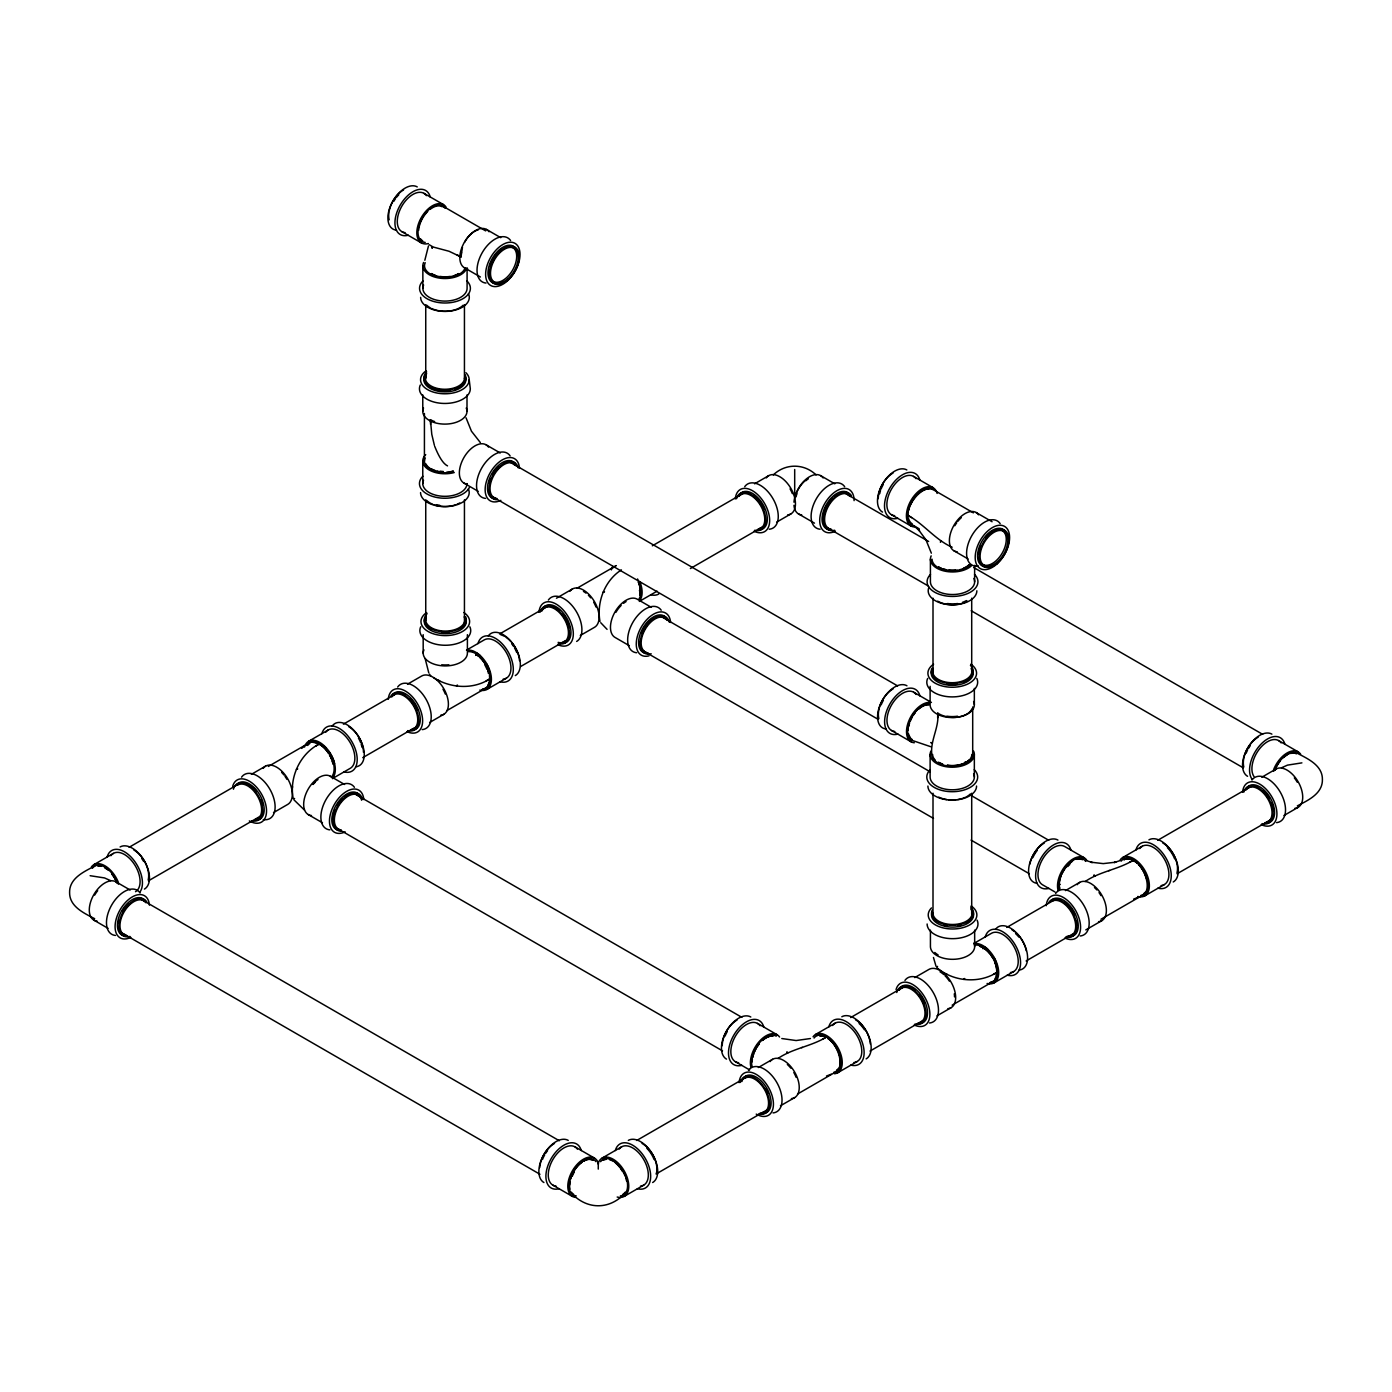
<?xml version="1.0" encoding="UTF-8"?>
<svg xmlns="http://www.w3.org/2000/svg" width="1392" height="1392" viewBox="0 0 1392 1392"><rect width="100%" height="100%" fill="white"/><g stroke="black" fill="none" stroke-linecap="round" stroke-linejoin="round"><path stroke-width="1.5" d="M425.743 620.675L425.743 499.832M425.743 378.711L425.743 304.796M429.206 244.714L433.243 247.045L449.024 251.256L460.996 256.963A20.462 11.815 -60 0 1 461.483 252.352M464.441 622.833L464.441 499.832M464.441 378.711L464.441 304.796M598.264 1169.106L598.282 1162.216M794.693 469.522L794.693 496.109M933.005 916.232L933.005 793.231M933.005 674.285L933.005 598.195M971.703 914.074L971.703 793.231M971.703 672.11L971.703 598.195M972.695 706.962L972.695 754.447A20.462 11.815 0 0 1 952.232 766.261A20.462 11.815 0 0 1 931.787 754.447C930.169 740.196 939.322 727.511 937.773 713.139A20.462 12.563 3.4 0 0 971.964 708.789M326.198 748.583A20.462 12.563 56.6 0 0 319.69 743.728C300.028 753.594 289.136 777.328 293.19 798.538L294.582 798.538M621.406 569.885C604.633 580.499 596.489 602.405 599.969 621.424M937.773 713.139L937.651 717.68M778.041 1058.442C792.744 1048.315 811.292 1046.453 826.604 1036.936L822.481 1039.18M1085.186 881.519C1099.871 871.392 1118.437 869.513 1133.732 859.995L1129.608 862.257M432.303 246.715L432.077 248.281L432.425 246.749M424.838 260.252L428.458 246.001M486.226 680.81L490.245 678.652C473.176 689.893 450.782 688.327 433.817 677.834M911.586 517.633L907.567 515.179C923.836 523.879 935.163 539.8 952.163 547.23M993.488 974.209L997.507 972.051C979.115 984.144 953.12 981.708 936.781 967.597L937.547 966.379M462.457 247.237L460.996 256.963L457.011 254.788M292.529 786.48L292.39 787.994M599.326 609.348L599.169 610.879M941.079 540.827L940.348 542.132L941.357 541.018M456.733 686.012L457.463 685.09L456.454 685.943M963.995 979.411L964.708 978.489L963.716 979.342M301.681 748.391L304.465 745.973M90.115 875.707L104.522 877.934L110.507 880.597M611.262 568.841L615.612 565.987M93.856 864.676L113.396 853.4M251.413 774.317L265.628 766.105M308.641 741.275L328.181 730M407.508 684.185L421.724 675.99A22.115 12.772 60 0 1 445.179 691.302A22.115 12.772 60 0 1 440.603 715.279M466.494 650.134L484.277 639.868A22.115 12.772 60 0 1 507.732 655.197A22.115 12.772 60 0 1 503.138 679.174M556.435 598.212L572.425 588.973M754.568 483.824L768.767 475.612M94.673 866.12C84.199 871.549 69.322 878.23 69.6 892.411C69.322 906.575 84.199 913.256 94.673 918.685M268.325 766.453L309.459 742.719M576.984 588.259L616.256 565.587M773.291 474.933C785.384 463.275 804.002 463.275 816.095 474.933M129.108 847.293L240.137 783.174M343.389 724.171L395.293 694.208M499.537 634.021L547.804 606.164M652.343 545.803L743.972 492.907M148.457 880.805L261.383 815.608M362.738 757.683L414.642 727.72M520.73 666.472L565.309 640.738M690.38 568.528L763.321 526.42M446.745 710.686L486.017 688.031M273.528 812.615L287.744 804.402A22.115 12.772 60 0 0 286.213 776.423A22.115 12.772 60 0 0 263.158 768.401M332.531 778.546L350.297 768.297A22.115 12.772 60 0 0 348.748 740.318A22.115 12.772 60 0 0 325.693 732.296M429.623 722.5L443.839 714.287M486.835 689.458L506.392 678.182M580.325 635.483L594.541 627.287A22.115 12.772 60 0 0 592.992 599.308A22.115 12.772 60 0 0 569.937 591.287M639.311 601.431L657.076 591.165M776.666 522.122L790.882 513.909M751.558 1062.2L752.132 1061.87A19.627 11.327 -60 0 1 752.359 1058.964M1058.686 885.277L1060.252 884.372M758.344 1067.507L772.543 1059.312M815.555 1034.482L835.096 1023.19M602.075 1158.109L621.632 1146.817M914.77 977.584L928.986 969.389A22.115 12.772 60 0 1 952.441 984.701A22.115 12.772 60 0 1 947.865 1008.678M973.756 943.532L991.522 933.266A22.115 12.772 60 0 1 1014.994 948.596A22.115 12.772 60 0 1 1010.401 972.573M1065.472 890.584L1079.687 882.371M1122.683 857.559L1142.223 846.266M1261.813 777.223L1276.029 769.01M636.736 1140.466L747.469 1076.538M850.651 1017.569L902.555 987.607M1006.781 927.42L1055.066 899.563M1157.726 840.281L1251.234 786.306M656.084 1173.995L766.818 1110.05M870 1051.082L923.766 1020.058M1026.13 960.95L1072.553 934.136M1177.075 873.793L1270.583 819.818M797.581 1094.008L836.836 1071.335M623.372 1194.962C608.53 1209.37 588.033 1209.37 573.208 1194.962M952.145 1005.163L993.262 981.43M1100.968 919.242L1143.963 894.412M1297.327 805.881C1307.801 800.452 1322.678 793.771 1322.4 779.59C1322.678 765.409 1307.801 758.727 1297.327 753.298A20.462 11.815 -60 0 0 1274.567 769.898M780.442 1105.805L794.658 1097.609M837.671 1072.78L857.211 1061.487M624.19 1196.407L643.748 1185.114M936.886 1015.899L951.101 1007.686M994.097 982.856L1013.637 971.581M1085.795 929.908L1101.803 920.686M1144.798 895.856L1164.338 884.564M1283.929 815.521L1298.144 807.308M1281.493 767.775L1287.478 765.13L1301.903 762.868M1120.682 860.395L1114.209 862.553L1115.827 862.17L1103.247 863.614L1090.667 862.17L1092.285 862.553L1085.812 860.395M1133.627 899.11L1138.325 897.301M826.483 1076.033L831.198 1074.224M603.258 592.226L604.511 591.774L603.362 591.948M296.479 769.341L297.714 768.906L296.566 769.08M810.422 1038.536L796.12 1040.537L781.799 1038.536M434.652 446.188C435.713 448.729 441.073 462.892 447.528 465.885M1108.676 870.713L1109.528 870.47M801.548 1047.654L802.401 1047.393M311.999 742.075L319.69 743.728L315.827 746.129M439.646 680.81L438.254 680.166M946.908 974.209L945.516 973.565M930.987 746.791L911.847 740.3M932.309 742.997L930.83 742.528L932.292 743.119M423.968 193.349L443.509 204.624M486.521 229.454L500.737 237.667M913.535 476.395L933.092 487.67M976.088 512.5L992.078 521.739M442.691 206.068L485.686 230.898M973.391 512.865L932.257 489.114A20.462 11.815 -60 0 0 911.795 500.929A20.462 11.815 -60 0 0 911.795 524.54L919.242 528.838M401.853 231.646L421.411 242.921M464.406 267.751L480.397 276.991M891.437 514.692L910.977 525.985M953.972 550.797L968.188 559.01M820.601 475.612L834.817 483.824M1278.604 740.579L1298.144 751.854M846.04 493.812L928.621 541.488M973.652 567.484L1262.648 734.332M826.691 527.324L928.029 585.823M971.198 610.757L1243.3 767.845M798.486 513.909L814.477 523.148M486.034 444.779L500.25 452.974M913.639 692.189L931.422 702.455M508.619 461.326L897.631 685.908M965.143 761.894L966.692 762.799M493.029 496.996L878.282 719.42M463.919 483.076L478.135 491.289M891.541 730.487L911.081 741.779M639.38 590.747L640.946 591.652M651.352 607.347L637.136 599.134A22.115 12.772 -60 0 0 615.038 611.906A22.115 12.772 -60 0 0 615.038 637.432L629.254 645.644M1084.211 857.785L1064.654 846.493A22.115 12.772 -60 0 0 1042.538 859.264A22.115 12.772 -60 0 0 1042.538 884.79L1054.979 891.976M659.721 615.682L930.291 771.881M971.616 795.754L1048.663 840.229M642.251 650.273L933.493 818.409M971.059 840.107L1029.314 873.741M330.356 776.266L344.572 784.462M757.526 1023.416L777.067 1034.708M354.821 793.875L741.866 1017.343M337.351 828.484L722.518 1050.856M308.241 814.564L322.457 822.759M735.411 1061.713L749.627 1069.926M115.971 881.832L130.187 890.027M574.948 1146.817L594.488 1158.109M140.853 899.162L559.323 1140.761M121.504 932.675L539.974 1174.274M93.856 920.129L108.071 928.342M552.833 1185.114L572.373 1196.407M434.652 421.567A20.462 11.815 0 0 1 430.406 419.688L431.781 434.304L434.391 445.353M914.44 526.298L919.555 530.822L918.407 529.604L925.941 539.783L931.352 553.181M304.465 810.092L293.938 799.826M607.069 629.358L600.735 622.711M480.362 442.586L471.453 431.207L466.042 417.809M429.519 674.198L430.928 676.338M1094.773 876.194L1094.008 874.924L1094.46 876.351M787.646 1053.118L786.88 1051.847L787.333 1053.274M936.05 966.309L933.458 957.487M428.788 672.91L425.169 658.66M469.208 379.738L470.305 388.768A25.439 14.686 0 0 1 441.56 403.332A25.439 14.686 0 0 1 420.314 384.975M430.406 419.688L430.563 424.369M983.048 947.012L983.048 948.805M974.626 565.343L974.626 581.752M974.661 930.134L974.661 946.56M974.348 688.379L974.348 704.787M974.348 754.447L974.348 777.014M930.413 559.184L930.413 581.752A22.115 12.772 0 0 0 955.399 594.419A22.115 12.772 0 0 0 973.878 578.446M930.43 930.134L930.43 946.56A22.115 12.772 0 0 0 955.434 959.21A22.115 12.772 0 0 0 973.913 943.254M930.117 686.326L930.117 704.787A22.115 12.772 0 0 0 955.121 717.454A22.115 12.772 0 0 0 973.6 701.498M930.117 754.447L930.117 777.014A22.115 12.772 0 0 0 955.121 789.682A22.115 12.772 0 0 0 973.6 773.708M475.786 653.614L475.786 655.406M467.399 634.682L467.399 653.161A22.115 12.772 0 0 1 442.412 665.811A22.115 12.772 0 0 1 423.934 649.855M467.086 267.803L467.086 288.335A22.115 12.772 0 0 1 442.082 300.985A22.115 12.772 0 0 1 423.603 285.029M466.999 394.928L466.999 411.336M424.421 413.494L424.421 460.996M423.185 634.682L423.185 653.161M422.855 265.75L422.855 288.335M422.768 394.928L422.768 411.336M422.768 460.996L422.768 483.563M909.95 736.942A19.349 11.171 -60 0 1 908.576 733.915M908.106 730.104A19.349 11.171 -60 0 1 909.394 722.674M909.95 721.143A19.349 11.171 -60 0 1 928.638 704.578M1274.898 769.532A19.349 11.171 -60 0 1 1296.422 753.838M795.371 496.335A19.349 11.171 -60 0 1 804.68 481.11M1059.59 888.218A19.349 11.171 -60 0 1 1072.797 860.708M1076.347 859.195A19.349 11.171 -60 0 1 1082.471 859.751M752.794 1057.172A19.349 11.171 -60 0 1 753.611 1054.109M754.168 1052.578A19.349 11.171 -60 0 1 759.179 1043.896A19.627 11.327 -60 0 0 757.091 1046.732M762.468 1040.416A19.349 11.171 -60 0 1 772.856 1035.996M752.62 1057.45A19.627 11.327 -60 0 1 756.204 1048.193M762.433 1040.45A19.627 11.327 -60 0 1 772.96 1035.979M313.061 784.479A19.349 11.171 -60 0 1 315.288 782.234M569.746 1184.923A19.349 11.171 -60 0 1 569.954 1182.052M570.563 1179.059A19.349 11.171 -60 0 1 573.748 1171.438M574.635 1170.011A19.349 11.171 -60 0 1 582.239 1161.972A19.627 11.327 -60 0 0 570.389 1179.302M593.096 1160.267A19.349 11.171 -60 0 0 583.422 1161.224A19.627 11.327 -60 0 1 587.024 1159.693M573.608 1194.249A19.627 11.327 -60 0 1 571.416 1192.196M570.024 1189.133A19.627 11.327 -60 0 1 570.024 1180.851M590.365 1159.362A19.627 11.327 -60 0 1 593.236 1160.249M969.11 564.647A19.349 11.171 0 0 1 963.455 568.214M955.712 570.059A19.349 11.171 0 0 1 948.996 570.059M945.742 569.554A19.349 11.171 0 0 1 942.68 568.736M941.253 568.214A19.349 11.171 0 0 1 938.678 566.962M957.522 716.201A20.462 11.815 0 0 1 946.943 716.201M973.6 751.141A22.115 12.772 0 0 1 952.232 767.218A22.115 12.772 0 0 1 930.883 751.141M971.86 754.447A19.627 11.327 0 0 1 947.152 765.391M942.419 764.26A19.627 11.327 0 0 1 938.365 762.468M935.233 760.119A19.627 11.327 0 0 1 932.605 754.447M976.558 786.045A24.325 14.042 0 0 1 952.232 800.087A24.325 14.042 0 0 1 927.907 786.045M974.261 769.672A25.439 14.686 0 0 1 952.232 791.7A25.439 14.686 0 0 1 930.204 769.672M970.433 793.91A21.002 12.128 0 0 1 967.092 796.433M965.735 797.146A21.002 12.128 0 0 1 957.679 799.565M955.886 799.791A21.002 12.128 0 0 1 948.578 799.791M946.804 799.565A21.002 12.128 0 0 1 938.73 797.146M878.857 718.655A21.002 12.128 -60 0 1 893.212 688.779M881.188 704.857A19.627 11.327 -60 0 1 883.398 700.263M912.317 739.622A19.627 11.327 -60 0 1 910.124 737.569M908.732 726.224A19.627 11.327 -60 0 1 909.568 723.109M910.124 721.543A19.627 11.327 -60 0 1 912.317 716.967M913.204 715.505A19.627 11.327 -60 0 1 915.188 712.756M918.546 709.224A19.627 11.327 -60 0 1 929.073 704.735M886.165 728.99A24.325 14.042 -60 0 1 881.119 702.612A24.325 14.042 -60 0 1 906.94 685.769M897.927 734.089A25.439 14.686 -60 0 1 889.871 704.004A25.439 14.686 -60 0 1 919.955 695.93M894.778 731.496A22.115 12.772 -60 0 1 891.541 704.961A22.115 12.772 -60 0 1 916.127 694.486M914.318 742.771A22.115 12.772 -60 0 1 908.593 721.421A22.115 12.772 -60 0 1 929.96 702.473M911.899 740.335A20.462 11.815 -60 0 1 910.664 719.09A20.462 11.815 -60 0 1 929.369 703.987M971.198 668.456A19.627 11.327 0 0 1 952.232 682.724A19.627 11.327 0 0 1 933.284 668.456M971.198 676.129A19.627 11.327 0 0 1 963.49 682.48M957.313 684.151A19.627 11.327 0 0 1 947.152 684.151M935.233 678.861A19.627 11.327 0 0 1 933.284 676.129M972.521 670.057A21.002 12.128 0 0 1 952.232 685.334A21.002 12.128 0 0 1 931.944 670.057M970.868 664.175A24.325 14.042 0 0 1 968.936 683.42A24.325 14.042 0 0 1 935.546 683.42A24.325 14.042 0 0 1 933.597 664.175M976.801 678.426A25.439 14.686 0 0 1 952.232 696.905A25.439 14.686 0 0 1 927.664 678.426M970.433 665.324A21.002 12.128 0 0 1 954.982 683.42A21.002 12.128 0 0 1 931.944 668.247M954.808 525.741A20.462 11.815 -60 0 1 956.739 522.766M957.8 521.356A20.462 11.815 -60 0 1 961.28 517.685M909.028 522.122A20.462 11.014 -56.9 0 1 913.97 499.119A20.462 11.014 -56.9 0 1 932.918 489.532M957.209 551.806A22.115 12.772 -60 0 1 953.972 525.271A22.115 12.772 -60 0 1 978.576 514.814M995.993 529.9A19.627 11.327 -60 0 1 1002.205 553.111A19.627 11.327 -60 0 1 978.994 559.34M978.576 554.033A19.627 11.327 -60 0 1 980.368 546.377M985.449 537.573A19.627 11.327 -60 0 1 992.392 531.431M984.962 566.596A21.002 12.128 -60 0 1 981.882 541.384A21.002 12.128 -60 0 1 1005.25 531.448M978.437 566.005A25.439 14.686 -60 0 1 970.798 537.538A25.439 14.686 -60 0 1 1000.152 523.566M967.37 601.17A21.002 12.128 0 0 1 963.02 603.101M961.402 603.589A21.002 12.128 0 0 1 937.669 601.17M966.396 600.596A19.627 11.327 0 0 1 962.342 602.405M957.609 603.536A19.627 11.327 0 0 1 947.447 603.536M974.539 574.409A25.439 14.686 0 0 1 952.528 596.437A25.439 14.686 0 0 1 930.5 574.409M976.853 590.782A24.325 14.042 0 0 1 949.344 604.702A24.325 14.042 0 0 1 929.021 587.146M969.511 564.856A19.627 11.327 0 0 1 959.227 569.833M957.609 570.128A19.627 11.327 0 0 1 947.447 570.128M945.812 569.833A19.627 11.327 0 0 1 938.643 567.205M971.668 565.57A22.115 12.772 0 0 1 944.054 570.981A22.115 12.772 0 0 1 931.161 555.878M970.241 565.1A20.462 11.815 0 0 1 947.221 570.598A20.462 11.815 0 0 1 932.066 559.184M914.213 526.976A22.115 12.772 -60 0 1 912.508 498.005A22.115 12.772 -60 0 1 937.129 493.429M879.692 493.725A19.627 11.327 -60 0 1 880.527 490.61M881.084 489.044A19.627 11.327 -60 0 1 883.294 484.468M894.673 515.684A22.115 12.772 -60 0 1 891.437 489.166A22.115 12.772 -60 0 1 916.023 478.691M912.212 523.827A19.627 11.327 -60 0 1 908.628 518.711M908.628 510.412A19.627 11.327 -60 0 1 909.463 507.314M910.02 505.748A19.627 11.327 -60 0 1 912.212 501.155M913.1 499.711A19.627 11.327 -60 0 1 915.083 496.961M918.442 493.429A19.627 11.327 -60 0 1 928.969 488.94M882.511 512.099A24.325 14.042 -60 0 1 882.511 483.998A24.325 14.042 -60 0 1 906.836 469.957M897.823 518.294A25.439 14.686 -60 0 1 889.766 488.209A25.439 14.686 -60 0 1 919.851 480.136M878.248 498.701A21.002 12.128 -60 0 1 893.107 472.967M969.11 759.962A19.349 11.171 0 0 1 947.343 765.165M942.68 764.051A19.349 11.171 0 0 1 938.678 762.277M602.945 1159.971A19.349 11.171 60 0 1 605.781 1159.101M616.169 1163.521A19.349 11.171 60 0 1 619.475 1167.001M620.467 1168.323A19.349 11.171 60 0 1 622.294 1171.142M1094.477 887.557A20.462 11.815 60 0 1 1096.861 889.923M1099.036 892.637A20.462 11.815 60 0 1 1100.968 895.63M1126.998 857.803A20.462 11.014 63.1 0 1 1144.433 873.584A20.462 11.014 63.1 0 1 1143.267 894.795M1121.204 861.126A20.462 11.815 60 0 1 1143.963 870.8A20.462 11.815 60 0 1 1140.97 895.334M1077.199 884.686A22.115 12.772 60 0 1 1101.803 895.143A22.115 12.772 60 0 1 1098.549 921.678M1052.004 901.233A19.627 11.327 60 0 1 1072.814 914.822A19.627 11.327 60 0 1 1068.743 936.12M1053.57 900.328A19.627 11.327 60 0 1 1056.441 899.441M1064.584 902.068A19.627 11.327 60 0 1 1074.746 914.701M1076.782 920.912A19.627 11.327 60 0 1 1077.251 925.332M1050.508 901.32A21.002 12.128 60 0 1 1075.163 913.691A21.002 12.128 60 0 1 1067.212 936.12M1048.942 902.225A21.002 12.128 60 0 1 1073.597 914.596A21.002 12.128 60 0 1 1065.663 937.025M1046.245 905.705A24.325 14.042 60 0 1 1063.871 897.77A24.325 14.042 60 0 1 1080.575 926.672A24.325 14.042 60 0 1 1064.863 937.982M1055.623 893.438A25.439 14.686 60 0 1 1083.916 905.479A25.439 14.686 60 0 1 1080.192 935.981M1029.871 864.067A21.002 12.128 -60 0 1 1044.226 843.082M1032.847 857.611A19.627 11.327 -60 0 1 1037.284 850.355M1048.942 888.392A25.439 14.686 -60 0 1 1040.885 858.307A25.439 14.686 -60 0 1 1070.97 850.234M1037.179 883.294A24.325 14.042 -60 0 1 1032.133 856.915A24.325 14.042 -60 0 1 1057.937 840.072M1059.747 888.809A19.627 11.327 -60 0 1 1061.122 875.846M1061.783 874.298A19.627 11.327 -60 0 1 1071.944 861.665M1076.747 859.369A19.627 11.327 -60 0 1 1080.088 859.038M1058.042 890.323A22.115 12.772 -60 0 1 1067.159 863.701A22.115 12.772 -60 0 1 1086.682 860.082M1059.173 889.314A20.462 11.815 -60 0 1 1067.612 864.693A20.462 11.815 -60 0 1 1085.673 861.352M1067.699 866.572A18.235 10.527 -60 0 1 1069.804 864.467M1120.195 859.856A22.115 12.772 60 0 1 1146.138 872.871A22.115 12.772 60 0 1 1137.786 896.483M1167.401 847.676A19.627 11.327 60 0 1 1174.691 858.934M1139.735 848.581A22.115 12.772 60 0 1 1164.338 859.038A22.115 12.772 60 0 1 1161.102 885.573M1123.918 859.699A19.627 11.327 60 0 1 1137.334 863.301A19.349 11.171 60 0 0 1124.057 859.717M1145.755 875.638A19.627 11.327 60 0 0 1138.482 864.38A19.349 11.171 60 0 1 1146.956 880.022M1146.312 877.186A19.627 11.327 60 0 1 1147.147 880.301M1145.755 891.646A19.627 11.327 60 0 1 1143.545 893.699M1148.939 839.846A24.325 14.042 60 0 1 1173.265 853.888A24.325 14.042 60 0 1 1173.265 881.971M1135.907 850.025A25.439 14.686 60 0 1 1165.991 858.081A25.439 14.686 60 0 1 1157.935 888.166M1162.668 842.856A21.002 12.128 60 0 1 1177.006 872.732M989.886 953.746A19.349 11.171 60 0 0 979.498 946.177A19.627 11.327 60 0 1 996.863 970.294M990.878 955.069A19.349 11.171 60 0 1 992.722 957.887M994.897 962.429A19.349 11.171 60 0 1 996.254 975.2M996.916 971.72A19.627 11.327 60 0 1 995.054 978.663M820.114 1035.961A19.349 11.171 60 0 1 823.403 1036.292M828.136 1038.554A19.349 11.171 60 0 1 840.159 1065.315M838.802 1068.343A19.349 11.171 60 0 1 836.627 1070.361M940.035 971.825A20.462 11.815 60 0 1 943.776 974.557M944.977 975.688A20.462 11.815 60 0 1 949.344 981.116M954.286 993.853A20.462 11.815 60 0 1 954.512 996.881M985.24 947.291A20.462 12.563 63.4 0 1 987.694 949.24M993.94 957.435A20.462 12.563 63.4 0 1 996.046 962.324M996.55 963.995A20.462 12.563 63.4 0 1 989.451 982.787M975.809 945.064A20.462 11.815 60 0 1 995.558 962.585A20.462 11.815 60 0 1 990.269 982.352M899.093 990.286A19.627 11.327 60 0 1 920.93 999.56A19.627 11.327 60 0 1 918.059 1023.12M905.74 986.441A19.627 11.327 60 0 1 909.08 986.771M912.682 988.303A19.627 11.327 60 0 1 915.083 989.938M919.607 994.462A19.627 11.327 60 0 1 921.591 997.211M922.496 998.673A19.627 11.327 60 0 1 924.688 1003.249M924.688 1019.275A19.627 11.327 60 0 1 922.496 1021.328M899.806 988.32A21.002 12.128 60 0 1 923.174 998.273A21.002 12.128 60 0 1 920.112 1023.468M896.065 989.59A24.325 14.042 60 0 1 915.17 986.128A24.325 14.042 60 0 1 929.873 1014.838A24.325 14.042 60 0 1 914.179 1024.982M904.922 980.438A25.439 14.686 60 0 1 933.214 992.479A25.439 14.686 60 0 1 929.491 1022.998M896.761 992.513A21.002 12.128 60 0 1 921.626 999.178A21.002 12.128 60 0 1 914.962 1024.025M970.746 907.079A21.002 12.128 0 0 1 955.295 925.175A21.002 12.128 0 0 1 932.257 910.02M971.512 910.211A19.627 11.327 0 0 1 955.103 924.392A19.627 11.327 0 0 1 932.918 913.152M971.181 905.931A24.325 14.042 0 0 1 970.241 924.601A24.325 14.042 0 0 1 938.034 926.219A24.325 14.042 0 0 1 931.492 907.932M971.512 917.885A19.627 11.327 0 0 1 966.431 922.966M960.845 925.228A19.627 11.327 0 0 1 957.626 925.906M947.465 925.906A19.627 11.327 0 0 1 944.246 925.228M977.114 920.182A25.439 14.686 0 0 1 955.869 938.539A25.439 14.686 0 0 1 927.124 923.992M970.746 908.889A21.002 12.128 0 0 1 955.295 926.985A21.002 12.128 0 0 1 932.257 911.812M938.086 954.912A20.462 11.815 0 0 1 934.832 952.459M975.218 943.55A22.115 12.772 60 0 1 997.49 965.143A22.115 12.772 60 0 1 987.085 983.483M995.506 929.386A24.325 14.042 60 0 1 1022.563 940.888A24.325 14.042 60 0 1 1018.996 970.067M985.223 937.025A25.439 14.686 60 0 1 1015.307 945.081A25.439 14.686 60 0 1 1007.234 975.166M1011.967 929.856A21.002 12.128 60 0 1 1014.559 931.613M1015.812 932.657A21.002 12.128 60 0 1 1026.322 950.858M1015.568 933.597A19.627 11.327 60 0 1 1018.909 937.129M787.35 1064.48A20.462 11.815 60 0 1 790.847 1068.169M793.84 1072.553A20.462 11.815 60 0 1 796.137 1077.338M817.069 1035.544A20.462 11.014 63.1 0 1 819.871 1034.726M823.124 1035.196A20.462 11.014 63.1 0 1 838.28 1052.961A20.462 11.014 63.1 0 1 836.14 1071.718M814.076 1038.049A20.462 11.815 60 0 1 836.836 1047.724A20.462 11.815 60 0 1 833.843 1072.275M770.072 1061.609A22.115 12.772 60 0 1 794.658 1072.066A22.115 12.772 60 0 1 791.422 1098.601M744.859 1078.156A19.627 11.327 60 0 1 765.687 1091.763A19.627 11.327 60 0 1 761.615 1113.043M749.314 1076.364A19.627 11.327 60 0 1 752.654 1076.695M766.052 1088.579A19.627 11.327 60 0 1 768.262 1093.172M769.654 1106.135A19.627 11.327 60 0 1 768.262 1109.198M766.052 1111.251A19.627 11.327 60 0 1 763.181 1112.138M741.901 1081.532A21.002 12.128 60 0 1 766.748 1088.196A21.002 12.128 60 0 1 760.084 1113.043M740.335 1082.437A21.002 12.128 60 0 1 765.182 1089.083A21.002 12.128 60 0 1 758.518 1113.948M739.117 1082.628A24.325 14.042 60 0 1 757.248 1075.007A24.325 14.042 60 0 1 773.43 1104.761A24.325 14.042 60 0 1 756.239 1114.122M748.496 1070.361A25.439 14.686 60 0 1 776.771 1082.402A25.439 14.686 60 0 1 773.047 1112.904M722.239 1045.723A21.002 12.128 -60 0 1 737.081 1020.005M725.075 1036.083A19.627 11.327 -60 0 1 727.285 1031.489M741.814 1065.315A25.439 14.686 -60 0 1 733.758 1035.23A25.439 14.686 -60 0 1 763.843 1027.174M726.485 1059.121A24.325 14.042 -60 0 1 726.485 1031.037A24.325 14.042 -60 0 1 750.81 1016.995M738.647 1062.722A22.115 12.772 -60 0 1 735.411 1036.187A22.115 12.772 -60 0 1 760.015 1025.73M750.914 1067.246A22.115 12.772 -60 0 1 760.032 1040.624A22.115 12.772 -60 0 1 779.555 1037.005M752.045 1066.237A20.462 11.815 -60 0 1 758.779 1043.565A20.462 11.815 -60 0 1 776.249 1036.135M813.067 1036.779A22.115 12.772 60 0 1 837.671 1047.236A22.115 12.772 60 0 1 834.434 1073.771M859.125 1023.52A19.627 11.327 60 0 1 864.449 1029.802M832.607 1025.504A22.115 12.772 60 0 1 857.211 1035.961A22.115 12.772 60 0 1 853.975 1062.496M819.662 1035.752A19.627 11.327 60 0 1 823.02 1036.083M827.822 1038.362A19.627 11.327 60 0 1 837.984 1051.012M838.628 1052.561A19.627 11.327 60 0 1 839.654 1055.675M840.02 1057.224A19.627 11.327 60 0 1 840.02 1065.506M838.628 1068.586A19.627 11.327 60 0 1 836.418 1070.622M841.812 1016.769A24.325 14.042 60 0 1 866.137 1030.811A24.325 14.042 60 0 1 866.137 1058.894M828.779 1026.948A25.439 14.686 60 0 1 858.864 1035.004A25.439 14.686 60 0 1 850.808 1065.089M855.541 1019.779A21.002 12.128 60 0 1 870.331 1043.983M458.768 273.563A19.349 11.171 0 0 1 454.766 275.338M450.103 276.451A19.349 11.171 0 0 1 440.081 276.451M435.418 275.338A19.349 11.171 0 0 1 431.416 273.563M638.319 582.013A19.349 11.171 60 0 1 639.328 585.11M639.694 586.624A19.349 11.171 60 0 1 639.694 594.802M478.152 655.893A19.349 11.171 60 0 0 475.786 654.292A19.627 11.327 60 0 1 478.187 655.928M484.573 663.062A19.349 11.171 60 0 0 479.318 656.867A19.627 11.327 60 0 1 488.818 672.353M485.46 664.489A19.349 11.171 60 0 1 487.635 669.03M488.174 670.561A19.349 11.171 60 0 1 488.992 673.624M489.445 675.416A19.627 11.327 60 0 1 487.792 685.264M319.69 744.407A19.349 11.171 60 0 1 328.495 753.176M329.365 754.621A19.349 11.171 60 0 1 331.54 759.145M332.096 760.676A19.349 11.171 60 0 1 332.914 763.738M307.667 745.468A19.627 11.327 60 0 1 309.877 743.432M316.106 742.876A19.627 11.327 60 0 1 328.616 753.298M329.504 754.76A19.627 11.327 60 0 1 331.714 759.353M332.27 760.919A19.627 11.327 60 0 1 333.088 764.017M453.27 471.105A19.349 11.171 0 0 1 446.78 472.114M443.422 472.114A19.349 11.171 0 0 1 436.914 471.105M435.418 470.653A19.349 11.171 0 0 1 431.416 468.878M98.066 865.963A19.349 11.171 60 0 1 101.372 866.294A19.627 11.327 60 0 0 97.962 865.946M107.288 869.408A19.349 11.171 60 0 0 104.905 867.808A19.627 11.327 60 0 1 108.506 870.418M116.754 882.545A19.349 11.171 60 0 0 111.743 873.863A19.627 11.327 60 0 1 116.928 882.754M425.221 242.417A20.462 11.815 -60 0 1 422.228 217.865A20.462 11.815 -60 0 1 444.988 208.191M464.563 242.347A20.462 12.563 -63.4 0 1 478.291 229.819M428.405 243.548A22.115 12.772 -60 0 1 420.053 219.953A22.115 12.772 -60 0 1 445.997 206.938M405.089 232.638A22.115 12.772 -60 0 1 401.853 206.103A22.115 12.772 -60 0 1 426.457 195.646M422.646 240.781A19.627 11.327 -60 0 1 420.436 238.728M418.627 230.376A19.627 11.327 -60 0 1 427.709 211.462M430.041 209.392A19.627 11.327 -60 0 1 442.273 206.782M389.186 219.797A21.002 12.128 -60 0 1 388.907 212.541M389.186 210.923A21.002 12.128 -60 0 1 403.541 189.921M396.494 230.15A24.325 14.042 -60 0 1 391.448 203.771A24.325 14.042 -60 0 1 417.252 186.911M408.256 235.231A25.439 14.686 -60 0 1 400.2 205.146A25.439 14.686 -60 0 1 430.285 197.09M393.727 201.405A19.627 11.327 -60 0 1 395.572 198.551M396.598 197.212A19.627 11.327 -60 0 1 398.791 194.758M463.171 305.231A21.002 12.128 0 0 1 431.468 308.45M430.111 307.736A21.002 12.128 0 0 1 426.77 305.231M458.838 273.772A19.627 11.327 0 0 1 431.085 273.772M468.46 293.712A24.325 14.042 0 0 1 448.137 311.286A24.325 14.042 0 0 1 420.645 297.349M466.999 280.993A25.439 14.686 0 0 1 444.97 303.004A25.439 14.686 0 0 1 422.942 280.993M466.337 269.056A22.115 12.772 0 0 1 439.246 278.087A22.115 12.772 0 0 1 423.603 262.462M464.719 268.813A20.462 11.815 0 0 1 439.681 277.165A20.462 11.815 0 0 1 425.204 262.705M467.642 268.76A22.115 12.772 -60 0 1 464.406 242.225A22.115 12.772 -60 0 1 489.01 231.751M512.639 247.411A19.627 11.327 -60 0 1 511.264 272.24A19.627 11.327 -60 0 1 490.802 279.357M488.94 272.414A19.627 11.327 -60 0 1 489.166 269.509M489.775 266.464A19.627 11.327 -60 0 1 490.802 263.332M491.463 261.783A19.627 11.327 -60 0 1 493.012 258.738M493.899 257.276A19.627 11.327 -60 0 1 501.625 249.133M498.98 283.185A21.002 12.128 -60 0 1 491.045 260.774A21.002 12.128 -60 0 1 515.684 248.402M486.017 283.063A25.439 14.686 -60 0 1 482.293 252.544A25.439 14.686 -60 0 1 510.586 240.52M443.3 471.488A18.235 10.527 0 0 1 440.15 471.175M453.531 471.697A20.462 11.815 0 0 1 431.729 470.044A20.462 11.815 0 0 1 425.117 457.933M454.227 472.567A22.115 12.772 0 0 1 428.579 469.626A22.115 12.772 0 0 1 425.726 454.61M439.802 505.348A19.627 11.327 0 0 1 436.583 504.67M466.999 483.563A22.115 12.772 0 0 1 441.995 496.213A22.115 12.772 0 0 1 423.516 480.257M468.373 488.957A24.325 14.042 0 0 1 448.05 506.514A24.325 14.042 0 0 1 420.558 492.594M469.435 487.357A25.439 14.686 0 0 1 435.139 497.118A25.439 14.686 0 0 1 422.855 476.221M453.183 471.262A19.627 11.327 0 0 1 449.964 471.94M443.178 472.288A19.627 11.327 0 0 1 436.583 471.262M435.07 470.809A19.627 11.327 0 0 1 425.917 463.919M459.725 502.964A21.002 12.128 0 0 1 456.924 504.339M455.375 504.896A21.002 12.128 0 0 1 452.052 505.801M450.312 506.114A21.002 12.128 0 0 1 434.374 504.896M432.825 504.339A21.002 12.128 0 0 1 426.683 500.459M496.474 499.763A21.002 12.128 -60 0 1 494.856 472.236A21.002 12.128 -60 0 1 518.259 467.903M496.961 498.51A19.627 11.327 -60 0 1 494.09 474.968A19.627 11.327 -60 0 1 515.927 465.676M509.281 461.848A19.627 11.327 -60 0 1 514.361 464.771M488.94 483.32A19.627 11.327 -60 0 1 490.332 478.657M492.524 474.063A19.627 11.327 -60 0 1 494.386 471.192M495.395 469.852A19.627 11.327 -60 0 1 498.754 466.32M500.842 500.372A24.325 14.042 -60 0 1 485.147 489.079A24.325 14.042 -60 0 1 501.851 460.16A24.325 14.042 -60 0 1 519.477 468.112M485.53 498.388A25.439 14.686 -60 0 1 481.806 467.869A25.439 14.686 -60 0 1 510.098 455.845M494.908 498.875A21.002 12.128 -60 0 1 491.846 473.663A21.002 12.128 -60 0 1 515.214 463.727M467.155 484.068A22.115 12.772 -60 0 1 463.919 457.55A22.115 12.772 -60 0 1 488.522 447.076M466.233 408.03A22.115 12.772 0 0 1 444.883 424.108A22.115 12.772 0 0 1 423.516 408.03M464.51 377.945A19.627 11.327 0 0 1 442.308 389.168A19.627 11.327 0 0 1 425.917 375.005M463.832 382.678A19.627 11.327 0 0 1 461.866 385.41M458.751 387.759A19.627 11.327 0 0 1 454.697 389.551M449.964 390.682A19.627 11.327 0 0 1 430.998 387.759M425.256 379.738A19.627 11.327 0 0 1 425.917 376.814M465.172 376.606A21.002 12.128 0 0 1 442.134 391.761A21.002 12.128 0 0 1 426.683 373.682M465.172 374.796A21.002 12.128 0 0 1 442.134 389.969A21.002 12.128 0 0 1 426.683 371.873M465.937 372.725A24.325 14.042 0 0 1 459.395 391.013A24.325 14.042 0 0 1 427.187 389.377A24.325 14.042 0 0 1 426.248 370.707M281.636 772.403A20.462 11.815 60 0 1 283.916 774.961M284.977 776.353A20.462 11.815 60 0 1 286.926 779.346M307.162 744.842A20.462 11.815 60 0 1 326.929 750.131A20.462 11.815 60 0 1 332.218 776.005M306.379 745.329A20.462 12.563 56.6 0 1 308.815 743.119M328.512 751.21A20.462 12.563 56.6 0 1 330.565 754.116M331.47 755.647A20.462 12.563 56.6 0 1 334.55 763.634M237.945 784.949A19.627 11.327 60 0 1 258.773 798.556A19.627 11.327 60 0 1 254.701 819.836M242.382 783.174A19.627 11.327 60 0 1 245.74 783.505M249.325 785.018A19.627 11.327 60 0 1 256.267 791.178M261.348 799.982A19.627 11.327 60 0 1 262.723 804.646M261.348 816.008A19.627 11.327 60 0 1 256.267 818.931M236.466 785.053A21.002 12.128 60 0 1 259.834 794.989A21.002 12.128 60 0 1 256.754 820.201M233.421 789.229A21.002 12.128 60 0 1 258.268 795.893A21.002 12.128 60 0 1 251.604 820.741M232.708 786.323A24.325 14.042 60 0 1 252.317 783.209A24.325 14.042 60 0 1 266.464 812.667A24.325 14.042 60 0 1 249.325 820.915M241.564 777.171A25.439 14.686 60 0 1 270.918 791.143A25.439 14.686 60 0 1 263.297 819.592M340.796 831.25A21.002 12.128 -60 0 1 339.178 803.723A21.002 12.128 -60 0 1 362.581 799.391M341.284 829.997A19.627 11.327 -60 0 1 339.787 804.28A19.627 11.327 -60 0 1 361.624 800.226M356.474 794.206A19.627 11.327 -60 0 1 358.684 796.259M332.792 819.227A19.627 11.327 -60 0 1 334.637 810.127M336.847 805.533A19.627 11.327 -60 0 1 338.708 802.679M339.718 801.34A19.627 11.327 -60 0 1 341.927 798.886M344.259 796.816A19.627 11.327 -60 0 1 346.66 795.18M345.164 831.859A24.325 14.042 -60 0 1 329.469 820.549A24.325 14.042 -60 0 1 346.173 791.648A24.325 14.042 -60 0 1 363.799 799.582M329.852 829.858A25.439 14.686 -60 0 1 326.128 799.356A25.439 14.686 -60 0 1 354.421 787.315M339.23 830.345A21.002 12.128 -60 0 1 336.168 805.15A21.002 12.128 -60 0 1 359.536 795.197M311.477 815.555A22.115 12.772 -60 0 1 308.241 789.02A22.115 12.772 -60 0 1 332.845 778.563M313.183 783.8A20.462 11.815 -60 0 1 318.037 779.503M304.587 747.034A22.115 12.772 60 0 1 325.676 747.208A22.115 12.772 60 0 1 333.227 777.275M348.626 726.572A21.002 12.128 60 0 1 363.469 752.306M332.166 726.102A24.325 14.042 60 0 1 359.223 737.603A24.325 14.042 60 0 1 355.656 766.801M321.865 733.741A25.439 14.686 60 0 1 351.95 741.797A25.439 14.686 60 0 1 343.894 771.881M358.423 738.056A19.627 11.327 60 0 1 360.632 742.649M361.189 744.215A19.627 11.327 60 0 1 362.024 747.313M443.004 689.231A20.462 11.815 60 0 1 445.301 694.016M484.903 665.045A18.235 10.527 60 0 1 486.956 669.308M469.365 651.23A20.462 12.563 63.4 0 1 472.949 651.526M476.725 653.092A20.462 12.563 63.4 0 1 480.431 655.841M486.678 664.036A20.462 12.563 63.4 0 1 482.189 689.388M468.547 651.665A20.462 11.815 60 0 1 488.314 669.187A20.462 11.815 60 0 1 483.007 688.953M487.826 670.561A18.235 11.206 63.4 0 1 488.453 673.537M391.831 696.887A19.627 11.327 60 0 1 413.668 706.162A19.627 11.327 60 0 1 410.797 729.721M401.818 693.373A19.627 11.327 60 0 1 405.42 694.904M410.153 698.61A19.627 11.327 60 0 1 417.443 709.85M417.443 725.876A19.627 11.327 60 0 1 415.234 727.929M392.561 694.921A21.002 12.128 60 0 1 415.93 704.874A21.002 12.128 60 0 1 412.85 730.069M388.281 699.306A24.325 14.042 60 0 1 405.925 691.372A24.325 14.042 60 0 1 422.611 720.29A24.325 14.042 60 0 1 406.916 731.583M397.66 687.039A25.439 14.686 60 0 1 425.952 699.08A25.439 14.686 60 0 1 422.228 729.599M390.995 695.826A21.002 12.128 60 0 1 415.634 708.197A21.002 12.128 60 0 1 407.699 730.626M465.589 616.621A21.002 12.128 0 0 1 442.552 631.777A21.002 12.128 0 0 1 427.1 613.681M464.249 616.813A19.627 11.327 0 0 1 445.283 631.081A19.627 11.327 0 0 1 426.335 616.813M463.919 612.532A24.325 14.042 0 0 1 461.987 631.777A24.325 14.042 0 0 1 428.597 631.777A24.325 14.042 0 0 1 426.665 612.532M464.249 624.486A19.627 11.327 0 0 1 462.283 627.218M448.711 632.716A19.627 11.327 0 0 1 441.873 632.716M431.416 629.567A19.627 11.327 0 0 1 426.335 624.486M469.852 626.783A25.439 14.686 0 0 1 445.283 645.262A25.439 14.686 0 0 1 420.732 626.783M465.589 618.413A21.002 12.128 0 0 1 445.283 633.691A21.002 12.128 0 0 1 424.995 618.413M448.85 664.784A20.462 11.815 0 0 1 441.734 664.784M467.956 650.151A22.115 12.772 60 0 1 490.228 671.744A22.115 12.772 60 0 1 479.822 690.084M488.244 635.987A24.325 14.042 60 0 1 513.613 644.792A24.325 14.042 60 0 1 515.301 675.572M477.961 643.626A25.439 14.686 60 0 1 508.045 651.682A25.439 14.686 60 0 1 499.989 681.767M500.859 634.822A21.002 12.128 60 0 1 504.704 636.457M505.992 637.258A21.002 12.128 60 0 1 510.986 641.695M512.134 643.034A21.002 12.128 60 0 1 519.512 660.661M511.647 643.73A19.627 11.327 60 0 1 513.631 646.48M514.518 647.941A19.627 11.327 60 0 1 516.728 652.535M583.474 591.426A20.462 11.815 60 0 1 585.997 593.131M588.416 595.289A20.462 11.815 60 0 1 590.713 597.847M593.705 602.231A20.462 11.815 60 0 1 596.002 607.016M637.553 578.968A20.462 11.815 60 0 1 638.998 598.891M641.329 595.15A20.462 12.563 56.6 0 1 639.798 598.403M542.532 609.887A19.627 11.327 60 0 1 565.57 621.441A19.627 11.327 60 0 1 558.14 642.391M549.179 606.042A19.627 11.327 60 0 1 552.52 606.373M556.121 607.904A19.627 11.327 60 0 1 559.706 610.531M563.047 614.063A19.627 11.327 60 0 1 565.03 616.813M565.935 618.257A19.627 11.327 60 0 1 568.127 622.85M568.684 624.416A19.627 11.327 60 0 1 569.519 627.514M541.766 611.21A21.002 12.128 60 0 1 565.152 615.542A21.002 12.128 60 0 1 563.534 643.069M540.2 612.115A21.002 12.128 60 0 1 565.048 618.761A21.002 12.128 60 0 1 558.401 643.626M538.982 612.306A24.325 14.042 60 0 1 556.609 604.372A24.325 14.042 60 0 1 573.313 633.273A24.325 14.042 60 0 1 557.618 644.583M548.361 600.039A25.439 14.686 60 0 1 574.879 609.261A25.439 14.686 60 0 1 576.653 641.434M651.178 653.77A21.002 12.128 -60 0 1 644.513 628.923A21.002 12.128 -60 0 1 669.361 622.259M648.08 652.865A19.627 11.327 -60 0 1 645.209 629.323A19.627 11.327 -60 0 1 667.029 620.032M643.643 651.073A19.627 11.327 -60 0 1 639.572 642.095M641.434 633.012A19.627 11.327 -60 0 1 643.643 628.418M644.531 626.957A19.627 11.327 -60 0 1 649.855 620.675M651.038 619.701A19.627 11.327 -60 0 1 653.457 618.065M660.382 616.204A19.627 11.327 -60 0 1 663.271 617.091M649.003 655.841A24.325 14.042 -60 0 1 636.44 641.033A24.325 14.042 -60 0 1 653.962 613.942A24.325 14.042 -60 0 1 670.579 622.468M636.649 652.744A25.439 14.686 -60 0 1 632.925 622.224A25.439 14.686 -60 0 1 661.2 610.201M646.027 653.231A21.002 12.128 -60 0 1 642.947 628.018A21.002 12.128 -60 0 1 666.316 618.083M615.856 612.376A20.462 11.815 -60 0 1 621.145 605.45M623.581 603.293A20.462 11.815 -60 0 1 626.087 601.588M611.384 569.902A22.115 12.772 60 0 1 612.932 566.457M640.024 582.1A22.115 12.772 60 0 1 640.024 600.143M638.493 582.239A19.627 11.327 60 0 1 639.885 595.184M658.747 594.036A25.439 14.686 60 0 1 650.673 594.767M575.609 1197.398A22.115 12.772 -60 0 1 573.904 1168.427A22.115 12.772 -60 0 1 598.525 1163.851M556.069 1186.123A22.115 12.772 -60 0 1 552.833 1159.588A22.115 12.772 -60 0 1 577.419 1149.131M543.907 1182.521A24.325 14.042 -60 0 1 543.907 1154.438A24.325 14.042 -60 0 1 568.232 1140.396M559.236 1188.716A25.439 14.686 -60 0 1 551.162 1158.631A25.439 14.686 -60 0 1 581.247 1150.558M539.696 1167.61A21.002 12.128 -60 0 1 554.503 1143.406M542.48 1159.484A19.627 11.327 -60 0 1 544.69 1154.89M545.577 1153.429A19.627 11.327 -60 0 1 547.561 1150.679M576.201 1195.885A20.462 11.815 -60 0 1 573.208 1171.351A20.462 11.815 -60 0 1 595.95 1161.676M572.251 1176.257A18.235 10.527 -60 0 1 574.304 1171.994M642.06 1143.406A21.002 12.128 60 0 1 656.415 1173.282M646.81 1148.226A19.627 11.327 60 0 1 654.083 1159.484M603.328 1160.249A19.627 11.327 60 0 1 606.199 1159.362M609.539 1159.693A19.627 11.327 60 0 1 613.141 1161.224M614.342 1161.989A19.627 11.327 60 0 1 616.726 1163.851M617.874 1164.93A19.627 11.327 60 0 1 625.165 1176.188M625.721 1177.736A19.627 11.327 60 0 1 626.539 1180.851M625.165 1192.196A19.627 11.327 60 0 1 622.955 1194.249M628.331 1140.396A24.325 14.042 60 0 1 652.657 1154.438A24.325 14.042 60 0 1 652.657 1182.521M615.316 1150.558A25.439 14.686 60 0 1 645.401 1158.631A25.439 14.686 60 0 1 637.345 1188.716M619.144 1149.131A22.115 12.772 60 0 1 643.748 1159.588A22.115 12.772 60 0 1 640.494 1186.123M598.038 1163.851A22.115 12.772 60 0 1 624.19 1170.863A22.115 12.772 60 0 1 617.178 1197.033M600.613 1161.676A20.462 11.815 60 0 1 623.372 1171.351A20.462 11.815 60 0 1 620.362 1195.885M1273.541 771.325A22.115 12.772 60 0 1 1298.144 781.782A22.115 12.772 60 0 1 1294.908 808.317M1246.153 789.908A19.627 11.327 60 0 1 1267.973 799.199A19.627 11.327 60 0 1 1265.102 822.742M1249.912 786.967A19.627 11.327 60 0 1 1252.783 786.08M1263.327 790.552A19.627 11.327 60 0 1 1266.668 794.084M1267.677 795.424A19.627 11.327 60 0 1 1269.539 798.295M1271.749 802.888A19.627 11.327 60 0 1 1272.775 806.02M1273.123 807.551A19.627 11.327 60 0 1 1273.558 810.544M1273.123 815.851A19.627 11.327 60 0 1 1266.668 821.854M1246.867 787.959A21.002 12.128 60 0 1 1270.235 797.894A21.002 12.128 60 0 1 1267.155 823.107M1243.822 792.135A21.002 12.128 60 0 1 1268.669 798.799A21.002 12.128 60 0 1 1262.005 823.646M1242.586 792.344A24.325 14.042 60 0 1 1260.23 784.392A24.325 14.042 60 0 1 1276.916 813.311A24.325 14.042 60 0 1 1261.222 824.621M1251.965 780.077A25.439 14.686 60 0 1 1280.257 792.1A25.439 14.686 60 0 1 1276.534 822.62M1294.316 777.884A20.462 11.815 60 0 1 1297.327 782.269M1243.822 767.027A21.002 12.128 -60 0 1 1258.159 737.151M1246.153 753.246A19.627 11.327 -60 0 1 1247.528 750.149M1248.346 748.652A19.627 11.327 -60 0 1 1250.207 745.781M1247.563 776.284A24.325 14.042 -60 0 1 1247.563 748.2A24.325 14.042 -60 0 1 1271.888 734.141M1251.965 779.102A25.439 14.686 -60 0 1 1260.665 744.511A25.439 14.686 -60 0 1 1284.92 744.32M1254.001 776.579A22.115 12.772 -60 0 1 1259.725 748.6A22.115 12.772 -60 0 1 1281.092 742.876M1273.541 769.811A22.115 12.772 -60 0 1 1300.633 754.168M1275.072 769.933A19.627 11.327 -60 0 1 1280.153 761.146M1283.494 757.613A19.627 11.327 -60 0 1 1287.095 754.986M1290.68 753.455A19.627 11.327 -60 0 1 1294.038 753.124M793.962 502.199A22.115 12.772 -60 0 1 806.159 479.092A22.115 12.772 -60 0 1 823.09 477.926M801.722 514.918A22.115 12.772 -60 0 1 793.962 505.331M831.529 529.343A19.627 11.327 -60 0 1 828.658 505.801A19.627 11.327 -60 0 1 850.477 496.509M846.719 493.568A19.627 11.327 -60 0 1 848.929 495.622M823.507 522.452A19.627 11.327 -60 0 1 823.507 514.153M823.855 512.621A19.627 11.327 -60 0 1 827.092 504.896M827.979 503.452A19.627 11.327 -60 0 1 832.155 498.249M834.487 496.178A19.627 11.327 -60 0 1 836.905 494.543M829.475 529.708A21.002 12.128 -60 0 1 826.396 504.496A21.002 12.128 -60 0 1 849.764 494.56M835.409 531.222A24.325 14.042 -60 0 1 819.731 519.32A24.325 14.042 -60 0 1 837.41 490.419A24.325 14.042 -60 0 1 854.096 500.633M820.097 529.221A25.439 14.686 -60 0 1 816.373 498.701A25.439 14.686 -60 0 1 844.666 486.678M834.626 530.248A21.002 12.128 -60 0 1 826.691 507.836A21.002 12.128 -60 0 1 851.33 495.465M795.946 496.909A20.462 11.815 -60 0 1 797.007 493.655M805.794 480.797A20.462 11.815 -60 0 1 808.282 478.848M736.559 498.736A21.002 12.128 60 0 1 761.407 505.4A21.002 12.128 60 0 1 754.742 530.248M738.891 496.509A19.627 11.327 60 0 1 760.711 505.801A19.627 11.327 60 0 1 757.84 529.343M753.681 495.291A19.627 11.327 60 0 1 764.486 509.489M762.277 527.568A19.627 11.327 60 0 1 759.406 528.455M735.324 498.945A24.325 14.042 60 0 1 752.968 490.993A24.325 14.042 60 0 1 769.654 519.912A24.325 14.042 60 0 1 753.959 531.222M744.72 486.678A25.439 14.686 60 0 1 772.995 498.701A25.439 14.686 60 0 1 769.271 529.221M739.604 494.56A21.002 12.128 60 0 1 762.973 504.496A21.002 12.128 60 0 1 759.893 529.708M766.296 477.926A22.115 12.772 60 0 1 790.882 488.383A22.115 12.772 60 0 1 787.646 514.918M790.064 488.87A20.462 11.815 60 0 1 792.361 493.655M91.367 866.99A22.115 12.772 60 0 1 118.459 882.615M141.793 858.586A19.627 11.327 60 0 1 143.654 861.457M110.908 855.697A22.115 12.772 60 0 1 133.98 863.719A22.115 12.772 60 0 1 135.511 891.698M120.112 846.962A24.325 14.042 60 0 1 144.437 861.004A24.325 14.042 60 0 1 144.437 889.088M107.08 857.141A25.439 14.686 60 0 1 131.335 857.333A25.439 14.686 60 0 1 140.035 891.907M133.841 849.973A21.002 12.128 60 0 1 148.178 879.848M92.377 868.243A20.462 11.815 60 0 1 117.433 882.702M129.995 936.468A21.002 12.128 -60 0 1 122.044 914.039A21.002 12.128 -60 0 1 146.699 901.685M126.898 935.563A19.627 11.327 -60 0 1 124.027 912.021A19.627 11.327 -60 0 1 145.847 902.729M125.332 934.658A19.627 11.327 -60 0 1 118.877 928.673M118.442 923.366A19.627 11.327 -60 0 1 118.877 920.373M122.461 911.116A19.627 11.327 -60 0 1 124.323 908.245M125.332 906.905A19.627 11.327 -60 0 1 128.673 903.373M130.778 937.425A24.325 14.042 -60 0 1 115.084 926.132A24.325 14.042 -60 0 1 131.77 897.214A24.325 14.042 -60 0 1 149.414 905.165M115.466 935.441A25.439 14.686 -60 0 1 111.743 904.922A25.439 14.686 -60 0 1 140.035 892.898M124.845 935.929A21.002 12.128 -60 0 1 121.765 910.716A21.002 12.128 -60 0 1 145.133 900.781M97.092 921.121A22.115 12.772 -60 0 1 93.856 894.604A22.115 12.772 -60 0 1 118.459 884.129M94.673 895.073A20.462 11.815 -60 0 1 97.684 890.689M997.542 561.759A19.627 11.327 -60 0 0 1003.771 531.361A19.627 11.327 -60 0 0 980.56 551.945A19.627 11.327 -60 0 0 997.542 561.759M997.803 562.699A21.002 12.128 -60 0 0 1004.467 530.161A21.002 12.128 -60 0 0 979.603 552.206A21.002 12.128 -60 0 0 997.803 562.699M996.846 564.073A24.325 14.042 -60 0 0 1004.554 526.385A24.325 14.042 -60 0 0 975.775 551.911A24.325 14.042 -60 0 0 996.846 564.073M507.976 278.713A19.627 11.327 -60 0 0 514.205 248.315A19.627 11.327 -60 0 0 490.976 268.9A19.627 11.327 -60 0 0 507.976 278.713M508.237 279.653A21.002 12.128 -60 0 0 514.883 247.115A21.002 12.128 -60 0 0 490.036 269.143A21.002 12.128 -60 0 0 508.237 279.653M507.28 281.01A24.325 14.042 -60 0 0 514.988 243.339A24.325 14.042 -60 0 0 486.208 268.847A24.325 14.042 -60 0 0 507.28 281.01"/></g></svg>
